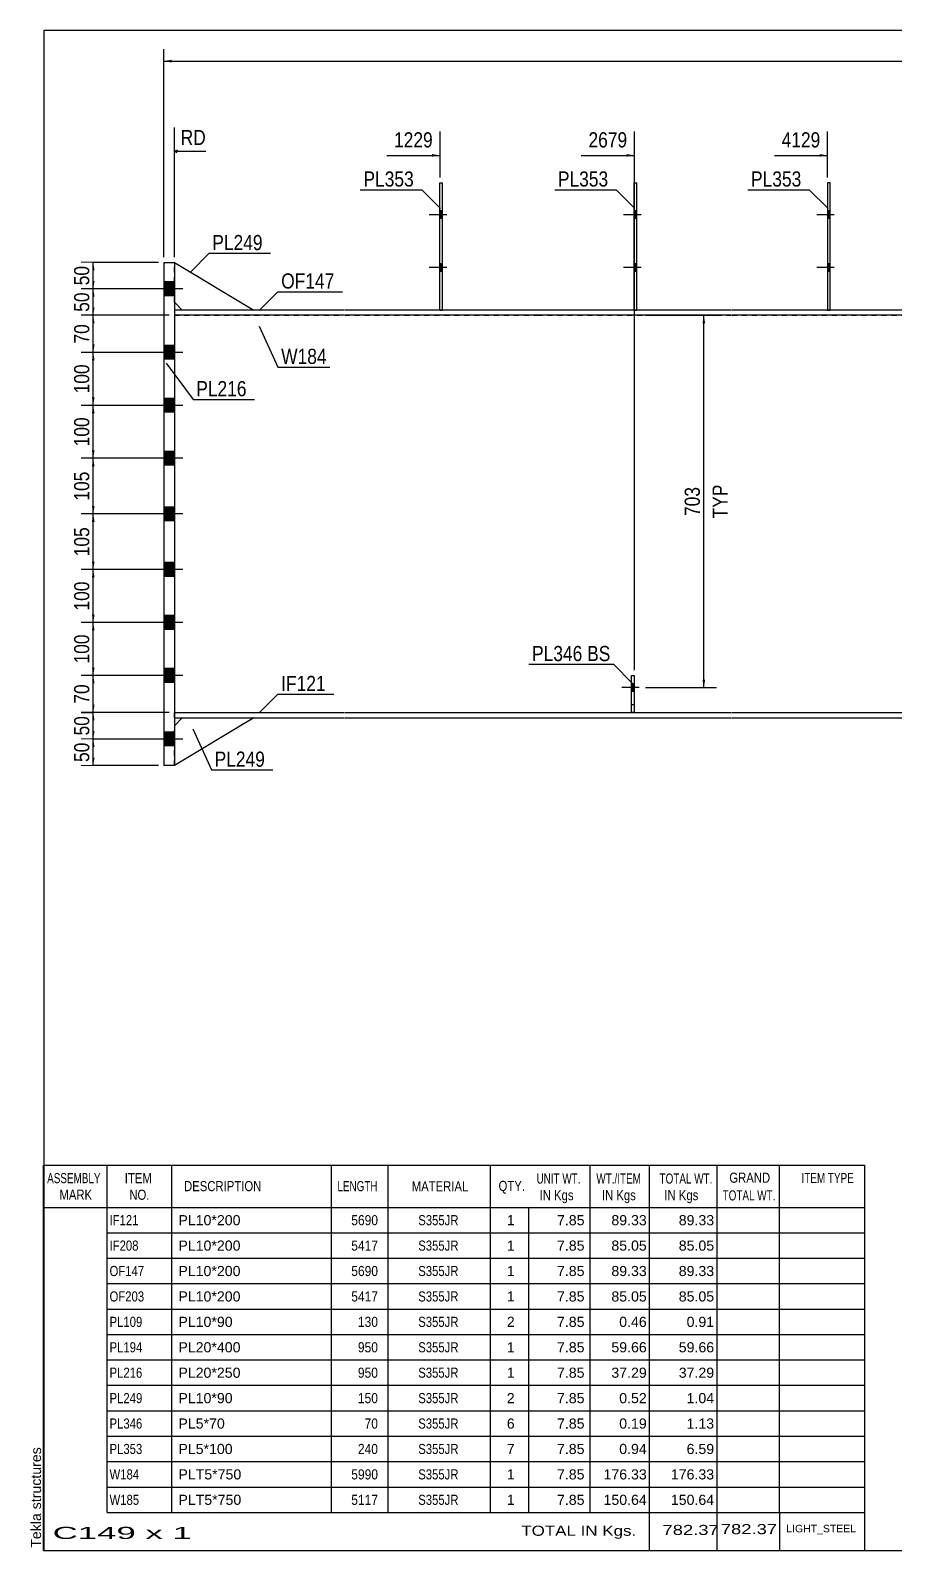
# Model space of a CAD drawing. Header units: millimetres. Extents: x -327 to 86, y -161 to 126.
# Drawn here: x -326.7 to -163.6, y -160.7 to 126.3 of the extents above; entities that cross this region are included whole.
import ezdxf

# ---------------------------------------------------------------- set-up
doc = ezdxf.new("R2010")
doc.units = ezdxf.units.MM
doc.linetypes.add('DXK_LINE_DOT1', pattern=[1.8814, 0.9407, -0.9407])
doc.linetypes.add('DXK_LINE_DOT2', pattern=[3.9198, 1.9599, -1.9599])
doc.styles.add('Arial', font='ARIAL.TTF', dxfattribs={"height": 0.2})
doc.styles.add('Arial Narrow', font='ARIALN.TTF', dxfattribs={"height": 0.2})

# ---------------------------------------------------------------- blocks, each defined once
blk = doc.blocks.new('Unknown-622305330-1210')
at = {"color": 5, "linetype": 'Continuous'}
for p, q in [((85.84, 126.3), (-324.16, 126.3)), ((-324.16, 126.3), (-324.16, -160.7)), ((85.84, -160.7), (85.84, 126.3)), ((-324.16, -160.7), (85.84, -160.7))]:
    blk.add_line(p, q, dxfattribs=at)
at = {"color": 174, "linetype": 'Continuous', "style": 'Arial'}
blk.add_text('Tekla structures', height=1.9102, rotation=90, dxfattribs=at).set_placement((-324.66, -160.2))
blk = doc.blocks.new('Part-622305330-9014 - 1231')
at = {"color": 2, "linetype": 'Continuous'}
for p, q in [((-299.5, 82.5), (-284.5, 73.5)), ((-298, 73.5), (-299.5, 75))]:
    blk.add_line(p, q, dxfattribs=at)
at = {"color": 7, "linetype": 'DXK_LINE_DOT1'}
for p, q in [((-299.5, 75), (-299.5, 82.5)), ((-284.5, 73.5), (-298, 73.5))]:
    blk.add_line(p, q, dxfattribs=at)
blk = doc.blocks.new('Part-622305330-8976 - 1231')
at = {"color": 2, "linetype": 'Continuous'}
for p, q in [((-299.5, -2.5), (-267.5, -2.5)), ((-267.4, -2.5), (-231.05, -2.5)), ((-230.95, -2.5), (-194.35, -2.5)), ((-194.25, -2.5), (-157.9, -2.5)), ((-157.8, -2.5), (-128.41, -2.5)), ((-128.41, -3.5), (-128.41, -2.5)), ((-299.5, -3.5), (-267.5, -3.5)), ((-267.4, -3.5), (-231.05, -3.5)), ((-230.95, -3.5), (-194.35, -3.5)), ((-194.25, -3.5), (-157.9, -3.5)), ((-157.8, -3.5), (-128.41, -3.5))]:
    blk.add_line(p, q, dxfattribs=at)
at = {"color": 7, "linetype": 'DXK_LINE_DOT1'}
blk.add_line((-299.5, -3.5), (-299.5, -2.5), dxfattribs=at)
blk = doc.blocks.new('Bolt-622305330-9047 - 1231')
at = {"linetype": 'Continuous'}
for points in [[(-175.75, 90.8), (-175.75, 92.2), (-176.25, 92.2), (-176.25, 90.8)], [(-175.75, 90.8), (-175.75, 92.2), (-176.25, 92.2), (-176.25, 90.8)], [(-175.75, 80.8), (-175.75, 82.2), (-176.25, 82.2), (-176.25, 80.8)], [(-175.75, 80.8), (-175.75, 82.2), (-176.25, 82.2), (-176.25, 80.8)]]:
    blk.add_hatch(color=3, dxfattribs=at).paths.add_polyline_path(points)
at = {"color": 3, "linetype": 'Continuous'}
for p, q in [((-175.75, 92.2), (-176.25, 92.2)), ((-175.75, 92.2), (-176.25, 92.2)), ((-174.95, 91.5), (-178.25, 91.5)), ((-174.95, 91.5), (-178.25, 91.5)), ((-175.75, 90.8), (-176.25, 90.8)), ((-175.75, 90.8), (-176.25, 90.8)), ((-174.95, 81.5), (-178.25, 81.5)), ((-174.95, 81.5), (-178.25, 81.5)), ((-175.75, 82.2), (-176.25, 82.2)), ((-175.75, 82.2), (-176.25, 82.2)), ((-175.75, 80.8), (-176.25, 80.8)), ((-175.75, 80.8), (-176.25, 80.8))]:
    blk.add_line(p, q, dxfattribs=at)
blk = doc.blocks.new('Part-622305330-8975 - 1231')
at = {"color": 2, "linetype": 'Continuous'}
for p, q in [((-267.5, 73.5), (-299.5, 73.5)), ((-267.5, 72.5), (-299.5, 72.5)), ((-231.05, 73.5), (-267.4, 73.5)), ((-231.05, 72.5), (-267.4, 72.5)), ((-194.35, 73.5), (-230.95, 73.5)), ((-194.35, 72.5), (-230.95, 72.5)), ((-157.9, 73.5), (-194.25, 73.5)), ((-157.9, 72.5), (-194.25, 72.5)), ((-128.41, 73.5), (-157.8, 73.5)), ((-128.41, 72.5), (-157.8, 72.5)), ((-128.41, 72.5), (-128.41, 73.5))]:
    blk.add_line(p, q, dxfattribs=at)
at = {"color": 7, "linetype": 'DXK_LINE_DOT1'}
blk.add_line((-299.5, 73.5), (-299.5, 72.5), dxfattribs=at)
blk = doc.blocks.new('Part-622305330-8992 - 1231')
at = {"color": 2, "linetype": 'Continuous'}
for p, q in [((-212.7, 73.5), (-212.7, 97.5)), ((-212.7, 97.5), (-212.2, 97.5)), ((-212.2, 73.5), (-212.2, 97.5))]:
    blk.add_line(p, q, dxfattribs=at)
at = {"color": 7, "linetype": 'DXK_LINE_DOT1'}
blk.add_line((-212.7, 73.5), (-212.2, 73.5), dxfattribs=at)
blk = doc.blocks.new('Part-622305330-8993 - 1231')
at = {"color": 7, "linetype": 'DXK_LINE_DOT1'}
for p, q in [((-213.2, -2.5), (-213.2, 4.5)), ((-213.2, 4.5), (-212.7, 4.5)), ((-212.7, 4.5), (-212.7, -2.5)), ((-213.2, -1), (-212.7, -1)), ((-212.7, -2.5), (-213.2, -2.5))]:
    blk.add_line(p, q, dxfattribs=at)
blk = doc.blocks.new('Part-622305330-8996 - 1231')
at = {"color": 2, "linetype": 'Continuous'}
for p, q in [((-213.2, -2.5), (-213.2, 4.5)), ((-213.2, 4.5), (-212.7, 4.5)), ((-212.7, 4.5), (-212.7, -2.5))]:
    blk.add_line(p, q, dxfattribs=at)
blk = doc.blocks.new('Part-622305330-9007 - 1231')
at = {"color": 2, "linetype": 'Continuous'}
for p, q in [((-249.4, 73.5), (-249.4, 97.5)), ((-249.4, 97.5), (-248.9, 97.5)), ((-248.9, 73.5), (-248.9, 97.5))]:
    blk.add_line(p, q, dxfattribs=at)
at = {"color": 7, "linetype": 'DXK_LINE_DOT1'}
blk.add_line((-249.4, 73.5), (-248.9, 73.5), dxfattribs=at)
blk = doc.blocks.new('Part-622305330-9008 - 1231')
at = {"color": 2, "linetype": 'Continuous'}
for p, q in [((-175.75, 97.5), (-176.25, 97.5)), ((-176.25, 97.5), (-176.25, 73.5)), ((-175.75, 73.5), (-175.75, 97.5))]:
    blk.add_line(p, q, dxfattribs=at)
at = {"color": 7, "linetype": 'DXK_LINE_DOT1'}
blk.add_line((-176.25, 73.5), (-175.75, 73.5), dxfattribs=at)
blk = doc.blocks.new('Part-622305330-9011 - 1231')
at = {"color": 2, "linetype": 'Continuous'}
for p, q in [((-301.5, 82.5), (-299.5, 82.5)), ((-301.5, 82.5), (-301.5, -12.5)), ((-299.5, 82.5), (-299.5, -12.5)), ((-299.5, -12.5), (-301.5, -12.5))]:
    blk.add_line(p, q, dxfattribs=at)
blk = doc.blocks.new('Part-622305330-9016 - 1231')
at = {"color": 2, "linetype": 'Continuous'}
for p, q in [((-284.5, -3.5), (-299.5, -12.5)), ((-299.5, -5), (-298, -3.5))]:
    blk.add_line(p, q, dxfattribs=at)
at = {"color": 7, "linetype": 'DXK_LINE_DOT1'}
for p, q in [((-299.5, -12.5), (-299.5, -5)), ((-298, -3.5), (-284.5, -3.5))]:
    blk.add_line(p, q, dxfattribs=at)
blk = doc.blocks.new('Part-622305330-9024 - 1231')
at = {"color": 7, "linetype": 'DXK_LINE_DOT1'}
for p, q in [((-299.5, 72.5), (-299.5, -2.5)), ((-299.5, 72.5), (-267.5, 72.5)), ((-267.4, 72.5), (-231.05, 72.5)), ((-230.95, 72.5), (-194.35, 72.5)), ((-194.25, 72.5), (-157.9, 72.5)), ((-157.8, 72.5), (-98.41, 72.5)), ((-299.5, -2.5), (-267.5, -2.5)), ((-267.4, -2.5), (-231.05, -2.5)), ((-230.95, -2.5), (-213.2, -2.5)), ((-212.7, -2.5), (-194.35, -2.5)), ((-194.25, -2.5), (-157.9, -2.5)), ((-157.8, -2.5), (-140.05, -2.5)), ((-139.55, -2.5), (-98.41, -2.5))]:
    blk.add_line(p, q, dxfattribs=at)
at = {"color": 2, "linetype": 'Continuous'}
blk.add_line((-98.41, 72.5), (-98.41, -2.5), dxfattribs=at)
blk = doc.blocks.new('Bolt-622305330-9031 - 1231')
at = {"linetype": 'Continuous'}
for points in [[(-212.2, 90.8), (-212.2, 92.2), (-212.7, 92.2), (-212.7, 90.8)], [(-212.2, 90.8), (-212.2, 92.2), (-212.7, 92.2), (-212.7, 90.8)], [(-212.2, 80.8), (-212.2, 82.2), (-212.7, 82.2), (-212.7, 80.8)], [(-212.2, 80.8), (-212.2, 82.2), (-212.7, 82.2), (-212.7, 80.8)]]:
    blk.add_hatch(color=3, dxfattribs=at).paths.add_polyline_path(points)
at = {"color": 3, "linetype": 'Continuous'}
for p, q in [((-212.2, 92.2), (-212.7, 92.2)), ((-212.2, 92.2), (-212.7, 92.2)), ((-211.4, 91.5), (-214.7, 91.5)), ((-211.4, 91.5), (-214.7, 91.5)), ((-212.2, 90.8), (-212.7, 90.8)), ((-212.2, 90.8), (-212.7, 90.8)), ((-211.4, 81.5), (-214.7, 81.5)), ((-211.4, 81.5), (-214.7, 81.5)), ((-212.2, 82.2), (-212.7, 82.2)), ((-212.2, 82.2), (-212.7, 82.2)), ((-212.2, 80.8), (-212.7, 80.8)), ((-212.2, 80.8), (-212.7, 80.8))]:
    blk.add_line(p, q, dxfattribs=at)
blk = doc.blocks.new('Bolt-622305330-9032 - 1231')
at = {"color": 3, "linetype": 'DXK_LINE_DOT2'}
for p, q in [((-212.7, 2.9), (-213.2, 2.9)), ((-211.75, 2.2), (-215.05, 2.2)), ((-212.7, 1.5), (-213.2, 1.5))]:
    blk.add_line(p, q, dxfattribs=at)
blk = doc.blocks.new('Bolt-622305330-9035 - 1231')
at = {"linetype": 'Continuous'}
blk.add_hatch(color=3, dxfattribs=at).paths.add_polyline_path([(-212.7, 1.5), (-212.7, 2.9), (-213.2, 2.9), (-213.2, 1.5)])
at = {"color": 3, "linetype": 'Continuous'}
for p, q in [((-212.7, 2.9), (-213.2, 2.9)), ((-211.75, 2.2), (-215.05, 2.2)), ((-212.7, 1.5), (-213.2, 1.5))]:
    blk.add_line(p, q, dxfattribs=at)
blk = doc.blocks.new('Bolt-622305330-9046 - 1231')
at = {"linetype": 'Continuous'}
for points in [[(-248.9, 90.8), (-248.9, 92.2), (-249.4, 92.2), (-249.4, 90.8)], [(-248.9, 90.8), (-248.9, 92.2), (-249.4, 92.2), (-249.4, 90.8)], [(-248.9, 80.8), (-248.9, 82.2), (-249.4, 82.2), (-249.4, 80.8)], [(-248.9, 80.8), (-248.9, 82.2), (-249.4, 82.2), (-249.4, 80.8)]]:
    blk.add_hatch(color=3, dxfattribs=at).paths.add_polyline_path(points)
at = {"color": 3, "linetype": 'Continuous'}
for p, q in [((-248.9, 92.2), (-249.4, 92.2)), ((-248.9, 92.2), (-249.4, 92.2)), ((-248.1, 91.5), (-251.4, 91.5)), ((-248.1, 91.5), (-251.4, 91.5)), ((-248.9, 90.8), (-249.4, 90.8)), ((-248.9, 90.8), (-249.4, 90.8)), ((-248.1, 81.5), (-251.4, 81.5)), ((-248.1, 81.5), (-251.4, 81.5)), ((-248.9, 82.2), (-249.4, 82.2)), ((-248.9, 82.2), (-249.4, 82.2)), ((-248.9, 80.8), (-249.4, 80.8)), ((-248.9, 80.8), (-249.4, 80.8))]:
    blk.add_line(p, q, dxfattribs=at)
blk = doc.blocks.new('Bolt-622305330-9050 - 1231')
at = {"linetype": 'Continuous'}
for points in [[(-301.5, 78.8), (-301.5, 76.2), (-299.5, 76.2), (-299.5, 78.8)], [(-301.5, 78.8), (-301.5, 76.2), (-299.5, 76.2), (-299.5, 78.8)], [(-301.5, 66.8), (-301.5, 64.2), (-299.5, 64.2), (-299.5, 66.8)], [(-301.5, 66.8), (-301.5, 64.2), (-299.5, 64.2), (-299.5, 66.8)], [(-301.5, 56.8), (-301.5, 54.2), (-299.5, 54.2), (-299.5, 56.8)], [(-301.5, 56.8), (-301.5, 54.2), (-299.5, 54.2), (-299.5, 56.8)], [(-301.5, 46.8), (-301.5, 44.2), (-299.5, 44.2), (-299.5, 46.8)], [(-301.5, 46.8), (-301.5, 44.2), (-299.5, 44.2), (-299.5, 46.8)], [(-301.5, 36.3), (-301.5, 33.7), (-299.5, 33.7), (-299.5, 36.3)], [(-301.5, 36.3), (-301.5, 33.7), (-299.5, 33.7), (-299.5, 36.3)], [(-301.5, 25.8), (-301.5, 23.2), (-299.5, 23.2), (-299.5, 25.8)], [(-301.5, 25.8), (-301.5, 23.2), (-299.5, 23.2), (-299.5, 25.8)], [(-301.5, 15.8), (-301.5, 13.2), (-299.5, 13.2), (-299.5, 15.8)], [(-301.5, 15.8), (-301.5, 13.2), (-299.5, 13.2), (-299.5, 15.8)], [(-301.5, 5.8), (-301.5, 3.2), (-299.5, 3.2), (-299.5, 5.8)], [(-301.5, 5.8), (-301.5, 3.2), (-299.5, 3.2), (-299.5, 5.8)], [(-301.5, -6.2), (-301.5, -8.8), (-299.5, -8.8), (-299.5, -6.2)], [(-301.5, -6.2), (-301.5, -8.8), (-299.5, -8.8), (-299.5, -6.2)]]:
    blk.add_hatch(color=3, dxfattribs=at).paths.add_polyline_path(points)
at = {"color": 3, "linetype": 'Continuous'}
for p, q in [((-297.91, 77.5), (-308.5, 77.5)), ((-297.91, 77.5), (-308.5, 77.5)), ((-299.5, 78.8), (-301.5, 78.8)), ((-299.5, 78.8), (-301.5, 78.8)), ((-299.5, 76.2), (-301.5, 76.2)), ((-299.5, 76.2), (-301.5, 76.2)), ((-299.5, 66.8), (-301.5, 66.8)), ((-299.5, 66.8), (-301.5, 66.8)), ((-297.91, 65.5), (-308.5, 65.5)), ((-297.91, 65.5), (-308.5, 65.5)), ((-299.5, 64.2), (-301.5, 64.2)), ((-299.5, 64.2), (-301.5, 64.2)), ((-297.91, 55.5), (-308.5, 55.5)), ((-297.91, 55.5), (-308.5, 55.5)), ((-299.5, 56.8), (-301.5, 56.8)), ((-299.5, 56.8), (-301.5, 56.8)), ((-299.5, 54.2), (-301.5, 54.2)), ((-299.5, 54.2), (-301.5, 54.2)), ((-299.5, 46.8), (-301.5, 46.8)), ((-299.5, 46.8), (-301.5, 46.8)), ((-297.91, 45.5), (-308.5, 45.5)), ((-297.91, 45.5), (-308.5, 45.5)), ((-299.5, 44.2), (-301.5, 44.2)), ((-299.5, 44.2), (-301.5, 44.2)), ((-297.91, 35), (-308.5, 35)), ((-297.91, 35), (-308.5, 35)), ((-299.5, 36.3), (-301.5, 36.3)), ((-299.5, 36.3), (-301.5, 36.3)), ((-299.5, 33.7), (-301.5, 33.7)), ((-299.5, 33.7), (-301.5, 33.7)), ((-297.91, 24.5), (-308.5, 24.5)), ((-297.91, 24.5), (-308.5, 24.5)), ((-299.5, 25.8), (-301.5, 25.8)), ((-299.5, 25.8), (-301.5, 25.8)), ((-299.5, 23.2), (-301.5, 23.2)), ((-299.5, 23.2), (-301.5, 23.2)), ((-297.91, 14.5), (-308.5, 14.5)), ((-297.91, 14.5), (-308.5, 14.5)), ((-299.5, 15.8), (-301.5, 15.8)), ((-299.5, 15.8), (-301.5, 15.8)), ((-299.5, 13.2), (-301.5, 13.2)), ((-299.5, 13.2), (-301.5, 13.2)), ((-299.5, 5.8), (-301.5, 5.8)), ((-299.5, 5.8), (-301.5, 5.8)), ((-297.91, 4.5), (-308.5, 4.5)), ((-297.91, 4.5), (-308.5, 4.5)), ((-299.5, 3.2), (-301.5, 3.2)), ((-299.5, 3.2), (-301.5, 3.2)), ((-297.91, -7.5), (-308.5, -7.5)), ((-297.91, -7.5), (-308.5, -7.5)), ((-299.5, -6.2), (-301.5, -6.2)), ((-299.5, -6.2), (-301.5, -6.2)), ((-299.5, -8.8), (-301.5, -8.8)), ((-299.5, -8.8), (-301.5, -8.8))]:
    blk.add_line(p, q, dxfattribs=at)
blk = doc.blocks.new('StraightDimension-622305330-6586 - 1231')
at = {"linetype": 'Continuous'}
for points in [[(-315.06, -4), (-314.81, -2.5), (-314.56, -4)], [(-314.56, -6), (-314.81, -7.5), (-315.06, -6)]]:
    blk.add_hatch(color=7, dxfattribs=at).paths.add_polyline_path(points)
at = {"color": 7, "linetype": 'Continuous'}
for p, q in [((-300.5, -2.5), (-317.06, -2.5)), ((-314.81, -7.5), (-314.81, -2.5)), ((-300.5, -7.5), (-317.06, -7.5))]:
    blk.add_line(p, q, dxfattribs=at)
at = {"color": 0}
blk.add_wipeout([(-314.96, -2.57), (-319.16, -2.57), (-319.16, -7.43), (-314.96, -7.43)], dxfattribs=at)
at = {"color": 3, "style": 'Arial Narrow'}
blk.add_text('50', height=2.863, rotation=90.0002, dxfattribs=at).set_placement((-315.56, -6.83))
blk = doc.blocks.new('StraightDimension-622305330-7838 - 1231')
at = {"linetype": 'Continuous'}
blk.add_hatch(color=7, dxfattribs=at).paths.add_polyline_path([(-177.7, 102.95), (-176.2, 102.7), (-177.7, 102.45)])
at = {"color": 7, "linetype": 'Continuous'}
for p, q in [((-176.2, 98.5), (-176.2, 107.2)), ((-186.26, 102.7), (-176.2, 102.7))]:
    blk.add_line(p, q, dxfattribs=at)
at = {"color": 0}
blk.add_wipeout([(-176.97, 103.6), (-176.97, 107.8), (-185.49, 107.8), (-185.49, 103.6)], dxfattribs=at)
at = {"color": 3, "style": 'Arial Narrow'}
blk.add_text('4129', height=2.863, dxfattribs=at).set_placement((-184.89, 104.2))
blk = doc.blocks.new('StraightDimension-622305330-6576 - 1231')
at = {"linetype": 'Continuous'}
for points in [[(-315.06, 81), (-314.81, 82.5), (-314.56, 81)], [(-314.56, 79), (-314.81, 77.5), (-315.06, 79)]]:
    blk.add_hatch(color=7, dxfattribs=at).paths.add_polyline_path(points)
at = {"color": 7, "linetype": 'Continuous'}
for p, q in [((-302.5, 82.5), (-317.06, 82.5)), ((-314.81, 77.5), (-314.81, 82.5)), ((-305.98, 77.5), (-317.06, 77.5))]:
    blk.add_line(p, q, dxfattribs=at)
at = {"color": 0}
blk.add_wipeout([(-314.96, 82.43), (-319.16, 82.43), (-319.16, 77.57), (-314.96, 77.57)], dxfattribs=at)
at = {"color": 3, "style": 'Arial Narrow'}
blk.add_text('50', height=2.863, rotation=90.0002, dxfattribs=at).set_placement((-315.56, 78.17))
blk = doc.blocks.new('StraightDimension-622305330-6577 - 1231')
at = {"linetype": 'Continuous'}
for points in [[(-315.06, 76), (-314.81, 77.5), (-314.56, 76)], [(-314.56, 74), (-314.81, 72.5), (-315.06, 74)]]:
    blk.add_hatch(color=7, dxfattribs=at).paths.add_polyline_path(points)
at = {"color": 7, "linetype": 'Continuous'}
for p, q in [((-305.98, 77.5), (-317.06, 77.5)), ((-314.81, 72.5), (-314.81, 77.5)), ((-300.5, 72.5), (-317.06, 72.5))]:
    blk.add_line(p, q, dxfattribs=at)
at = {"color": 0}
blk.add_wipeout([(-314.96, 77.43), (-319.16, 77.43), (-319.16, 72.57), (-314.96, 72.57)], dxfattribs=at)
at = {"color": 3, "style": 'Arial Narrow'}
blk.add_text('50', height=2.863, rotation=90.0002, dxfattribs=at).set_placement((-315.56, 73.17))
blk = doc.blocks.new('StraightDimension-622305330-6578 - 1231')
at = {"linetype": 'Continuous'}
for points in [[(-315.06, 71), (-314.81, 72.5), (-314.56, 71)], [(-314.56, 67), (-314.81, 65.5), (-315.06, 67)]]:
    blk.add_hatch(color=7, dxfattribs=at).paths.add_polyline_path(points)
at = {"color": 7, "linetype": 'Continuous'}
for p, q in [((-300.5, 72.5), (-317.06, 72.5)), ((-314.81, 65.5), (-314.81, 72.5)), ((-300.5, 65.5), (-317.06, 65.5))]:
    blk.add_line(p, q, dxfattribs=at)
at = {"color": 0}
blk.add_wipeout([(-314.96, 71.43), (-319.16, 71.43), (-319.16, 66.57), (-314.96, 66.57)], dxfattribs=at)
at = {"color": 3, "style": 'Arial Narrow'}
blk.add_text('70', height=2.863, rotation=90.0002, dxfattribs=at).set_placement((-315.56, 67.17))
blk = doc.blocks.new('StraightDimension-622305330-6579 - 1231')
at = {"linetype": 'Continuous'}
for points in [[(-315.06, 64), (-314.81, 65.5), (-314.56, 64)], [(-314.56, 57), (-314.81, 55.5), (-315.06, 57)]]:
    blk.add_hatch(color=7, dxfattribs=at).paths.add_polyline_path(points)
at = {"color": 7, "linetype": 'Continuous'}
for p, q in [((-300.5, 65.5), (-317.06, 65.5)), ((-314.81, 55.5), (-314.81, 65.5)), ((-300.5, 55.5), (-317.06, 55.5))]:
    blk.add_line(p, q, dxfattribs=at)
at = {"color": 0}
blk.add_wipeout([(-314.96, 63.84), (-319.16, 63.84), (-319.16, 57.16), (-314.96, 57.16)], dxfattribs=at)
at = {"color": 3, "style": 'Arial Narrow'}
blk.add_text('100', height=2.863, rotation=90.0002, dxfattribs=at).set_placement((-315.56, 57.76))
blk = doc.blocks.new('StraightDimension-622305330-6580 - 1231')
at = {"linetype": 'Continuous'}
for points in [[(-315.06, 54), (-314.81, 55.5), (-314.56, 54)], [(-314.56, 47), (-314.81, 45.5), (-315.06, 47)]]:
    blk.add_hatch(color=7, dxfattribs=at).paths.add_polyline_path(points)
at = {"color": 7, "linetype": 'Continuous'}
for p, q in [((-300.5, 55.5), (-317.06, 55.5)), ((-314.81, 45.5), (-314.81, 55.5)), ((-300.5, 45.5), (-317.06, 45.5))]:
    blk.add_line(p, q, dxfattribs=at)
at = {"color": 0}
blk.add_wipeout([(-314.96, 53.84), (-319.16, 53.84), (-319.16, 47.16), (-314.96, 47.16)], dxfattribs=at)
at = {"color": 3, "style": 'Arial Narrow'}
blk.add_text('100', height=2.863, rotation=90.0002, dxfattribs=at).set_placement((-315.56, 47.76))
blk = doc.blocks.new('StraightDimension-622305330-6581 - 1231')
at = {"linetype": 'Continuous'}
for points in [[(-315.06, 44), (-314.81, 45.5), (-314.56, 44)], [(-314.56, 36.5), (-314.81, 35), (-315.06, 36.5)]]:
    blk.add_hatch(color=7, dxfattribs=at).paths.add_polyline_path(points)
at = {"color": 7, "linetype": 'Continuous'}
for p, q in [((-300.5, 45.5), (-317.06, 45.5)), ((-314.81, 35), (-314.81, 45.5)), ((-301.5, 35), (-317.06, 35))]:
    blk.add_line(p, q, dxfattribs=at)
at = {"color": 0}
blk.add_wipeout([(-314.96, 43.59), (-319.16, 43.59), (-319.16, 36.91), (-314.96, 36.91)], dxfattribs=at)
at = {"color": 3, "style": 'Arial Narrow'}
blk.add_text('105', height=2.863, rotation=90.0002, dxfattribs=at).set_placement((-315.56, 37.51))
blk = doc.blocks.new('StraightDimension-622305330-6582 - 1231')
at = {"linetype": 'Continuous'}
for points in [[(-315.06, 33.5), (-314.81, 35), (-314.56, 33.5)], [(-314.56, 26), (-314.81, 24.5), (-315.06, 26)]]:
    blk.add_hatch(color=7, dxfattribs=at).paths.add_polyline_path(points)
at = {"color": 7, "linetype": 'Continuous'}
for p, q in [((-301.5, 35), (-317.06, 35)), ((-314.81, 24.5), (-314.81, 35)), ((-300.5, 24.5), (-317.06, 24.5))]:
    blk.add_line(p, q, dxfattribs=at)
at = {"color": 0}
blk.add_wipeout([(-314.96, 33.09), (-319.16, 33.09), (-319.16, 26.41), (-314.96, 26.41)], dxfattribs=at)
at = {"color": 3, "style": 'Arial Narrow'}
blk.add_text('105', height=2.863, rotation=90.0002, dxfattribs=at).set_placement((-315.56, 27.01))
blk = doc.blocks.new('StraightDimension-622305330-6583 - 1231')
at = {"linetype": 'Continuous'}
for points in [[(-315.06, 23), (-314.81, 24.5), (-314.56, 23)], [(-314.56, 16), (-314.81, 14.5), (-315.06, 16)]]:
    blk.add_hatch(color=7, dxfattribs=at).paths.add_polyline_path(points)
at = {"color": 7, "linetype": 'Continuous'}
for p, q in [((-300.5, 24.5), (-317.06, 24.5)), ((-314.81, 14.5), (-314.81, 24.5)), ((-300.5, 14.5), (-317.06, 14.5))]:
    blk.add_line(p, q, dxfattribs=at)
at = {"color": 0}
blk.add_wipeout([(-314.96, 22.84), (-319.16, 22.84), (-319.16, 16.16), (-314.96, 16.16)], dxfattribs=at)
at = {"color": 3, "style": 'Arial Narrow'}
blk.add_text('100', height=2.863, rotation=90.0002, dxfattribs=at).set_placement((-315.56, 16.76))
blk = doc.blocks.new('StraightDimension-622305330-6584 - 1231')
at = {"linetype": 'Continuous'}
for points in [[(-315.06, 13), (-314.81, 14.5), (-314.56, 13)], [(-314.56, 6), (-314.81, 4.5), (-315.06, 6)]]:
    blk.add_hatch(color=7, dxfattribs=at).paths.add_polyline_path(points)
at = {"color": 7, "linetype": 'Continuous'}
for p, q in [((-300.5, 14.5), (-317.06, 14.5)), ((-314.81, 4.5), (-314.81, 14.5)), ((-300.5, 4.5), (-317.06, 4.5))]:
    blk.add_line(p, q, dxfattribs=at)
at = {"color": 0}
blk.add_wipeout([(-314.96, 12.84), (-319.16, 12.84), (-319.16, 6.16), (-314.96, 6.16)], dxfattribs=at)
at = {"color": 3, "style": 'Arial Narrow'}
blk.add_text('100', height=2.863, rotation=90.0002, dxfattribs=at).set_placement((-315.56, 6.76))
blk = doc.blocks.new('StraightDimension-622305330-6585 - 1231')
at = {"linetype": 'Continuous'}
for points in [[(-315.06, 3), (-314.81, 4.5), (-314.56, 3)], [(-314.56, -1), (-314.81, -2.5), (-315.06, -1)]]:
    blk.add_hatch(color=7, dxfattribs=at).paths.add_polyline_path(points)
at = {"color": 7, "linetype": 'Continuous'}
for p, q in [((-300.5, 4.5), (-317.06, 4.5)), ((-314.81, -2.5), (-314.81, 4.5)), ((-300.5, -2.5), (-317.06, -2.5))]:
    blk.add_line(p, q, dxfattribs=at)
at = {"color": 0}
blk.add_wipeout([(-314.96, 3.43), (-319.16, 3.43), (-319.16, -1.43), (-314.96, -1.43)], dxfattribs=at)
at = {"color": 3, "style": 'Arial Narrow'}
blk.add_text('70', height=2.863, rotation=90.0002, dxfattribs=at).set_placement((-315.56, -0.83))
blk = doc.blocks.new('StraightDimension-622305330-6587 - 1231')
at = {"linetype": 'Continuous'}
for points in [[(-315.06, -9), (-314.81, -7.5), (-314.56, -9)], [(-314.56, -11), (-314.81, -12.5), (-315.06, -11)]]:
    blk.add_hatch(color=7, dxfattribs=at).paths.add_polyline_path(points)
at = {"color": 7, "linetype": 'Continuous'}
for p, q in [((-300.5, -7.5), (-317.06, -7.5)), ((-314.81, -12.5), (-314.81, -7.5)), ((-302.5, -12.5), (-317.06, -12.5))]:
    blk.add_line(p, q, dxfattribs=at)
at = {"color": 0}
blk.add_wipeout([(-314.96, -7.57), (-319.16, -7.57), (-319.16, -12.43), (-314.96, -12.43)], dxfattribs=at)
at = {"color": 3, "style": 'Arial Narrow'}
blk.add_text('50', height=2.863, rotation=90.0002, dxfattribs=at).set_placement((-315.56, -11.83))
blk = doc.blocks.new('StraightDimension-622305330-7436 - 1231')
at = {"linetype": 'Continuous'}
for points in [[(-300, 120.25), (-301.5, 120.5), (-300, 120.75)], [(58.79, 120.75), (60.29, 120.5), (58.79, 120.25)]]:
    blk.add_hatch(color=7, dxfattribs=at).paths.add_polyline_path(points)
at = {"color": 7, "linetype": 'Continuous'}
for p, q in [((-301.5, 83.5), (-301.5, 122.75)), ((60.29, 83.5), (60.29, 122.75)), ((-301.5, 120.5), (60.29, 120.5))]:
    blk.add_line(p, q, dxfattribs=at)
at = {"color": 0}
blk.add_wipeout([(-115.44, 120.65), (-115.44, 124.85), (-125.78, 124.85), (-125.78, 120.65)], dxfattribs=at)
at = {"color": 3, "style": 'Arial Narrow'}
blk.add_text('11147', height=2.863, dxfattribs=at).set_placement((-125.18, 121.25))
blk = doc.blocks.new('StraightDimension-622305330-7526 - 1231')
at = {"linetype": 'Continuous'}
for points in [[(-199.82, 71), (-199.57, 72.5), (-199.32, 71)], [(-199.32, 3.7), (-199.57, 2.2), (-199.82, 3.7)]]:
    blk.add_hatch(color=7, dxfattribs=at).paths.add_polyline_path(points)
at = {"color": 7, "linetype": 'Continuous'}
for p, q in [((-210.57, 72.5), (-197.17, 72.5)), ((-199.57, 2.2), (-199.57, 72.5)), ((-210.57, 2.2), (-197.17, 2.2))]:
    blk.add_line(p, q, dxfattribs=at)
at = {"color": 0}
blk.add_wipeout([(-199.72, 40.69), (-203.92, 40.69), (-203.92, 34.01), (-199.72, 34.01)], dxfattribs=at)
at = {"color": 3, "style": 'Arial Narrow'}
blk.add_text('703', height=2.863, rotation=90.0002, dxfattribs=at).set_placement((-200.32, 34.61))
at = {"color": 0, "linetype": 'Continuous'}
blk.add_wipeout([(-194.47, 41.14), (-198.67, 41.14), (-198.67, 33.56), (-194.47, 33.56)], dxfattribs=at)
at = {"color": 3, "linetype": 'Continuous', "style": 'Arial Narrow'}
blk.add_text('TYP', height=2.863, rotation=90.0002, dxfattribs=at).set_placement((-195.07, 34.16))
blk = doc.blocks.new('StraightDimension-622305330-7839 - 1231')
at = {"linetype": 'Continuous'}
blk.add_hatch(color=7, dxfattribs=at).paths.add_polyline_path([(-214.15, 102.95), (-212.65, 102.7), (-214.15, 102.45)])
at = {"color": 7, "linetype": 'Continuous'}
for p, q in [((-212.65, 5.5), (-212.65, 107.2)), ((-222.71, 102.7), (-212.65, 102.7))]:
    blk.add_line(p, q, dxfattribs=at)
at = {"color": 0}
blk.add_wipeout([(-213.42, 103.6), (-213.42, 107.8), (-221.94, 107.8), (-221.94, 103.6)], dxfattribs=at)
at = {"color": 3, "style": 'Arial Narrow'}
blk.add_text('2679', height=2.863, dxfattribs=at).set_placement((-221.34, 104.2))
blk = doc.blocks.new('StraightDimension-622305330-7840 - 1231')
at = {"linetype": 'Continuous'}
blk.add_hatch(color=7, dxfattribs=at).paths.add_polyline_path([(-250.85, 102.95), (-249.35, 102.7), (-250.85, 102.45)])
at = {"color": 7, "linetype": 'Continuous'}
for p, q in [((-249.35, 98.5), (-249.35, 107.2)), ((-259.41, 102.7), (-249.35, 102.7))]:
    blk.add_line(p, q, dxfattribs=at)
at = {"color": 0, "linetype": 'Continuous'}
blk.add_wipeout([(-292.97, 104.05), (-292.97, 108.25), (-298.91, 108.25), (-298.91, 104.05)], dxfattribs=at)
at = {"color": 7, "linetype": 'Continuous'}
for p, q in [((-299.5, 83.5), (-299.5, 107.95)), ((-299, 103.7), (-299.5, 103.45)), ((-299, 103.2), (-299.5, 103.45)), ((-293.57, 103.45), (-299.5, 103.45))]:
    blk.add_line(p, q, dxfattribs=at)
at = {"color": 3, "linetype": 'Continuous', "style": 'Arial Narrow'}
blk.add_text('RD', height=2.863, dxfattribs=at).set_placement((-298.31, 104.65))
at = {"color": 0}
blk.add_wipeout([(-250.12, 103.6), (-250.12, 107.8), (-258.64, 107.8), (-258.64, 103.6)], dxfattribs=at)
at = {"color": 3, "style": 'Arial Narrow'}
blk.add_text('1229', height=2.863, dxfattribs=at).set_placement((-258.04, 104.2))
blk = doc.blocks.new('CBS_BOM-622305330-10187')
at = {"color": 7, "linetype": 'Continuous'}
for p, q in [((-324.19, -95.93), (-324.19, -87.93)), ((-324.19, -87.93), (-169.27, -87.93)), ((-312.19, -95.93), (-312.19, -87.93)), ((-300, -95.93), (-300, -87.93)), ((-269.83, -95.93), (-269.83, -87.93)), ((-259.15, -95.93), (-259.15, -87.93)), ((-239.84, -95.93), (-239.84, -87.93)), ((-221.04, -95.93), (-221.04, -87.93)), ((-209.82, -95.93), (-209.82, -87.93)), ((-197.04, -95.93), (-197.04, -87.93)), ((-185.29, -95.93), (-185.29, -87.93)), ((-169.27, -87.94), (-169.27, -95.92)), ((-324.19, -95.93), (-169.26, -95.93)), ((-324.19, -100.73), (-324.19, -95.93)), ((-312.19, -100.73), (-312.19, -95.93)), ((-300, -100.73), (-300, -95.93)), ((-269.83, -100.73), (-269.83, -95.93)), ((-259.15, -100.73), (-259.15, -95.93)), ((-239.84, -100.73), (-239.84, -95.93)), ((-232.57, -100.73), (-232.57, -95.93)), ((-221.04, -100.73), (-221.04, -95.93)), ((-209.82, -100.73), (-209.82, -95.93)), ((-197.04, -100.73), (-197.04, -95.93)), ((-185.27, -100.73), (-185.27, -95.93)), ((-169.26, -95.94), (-169.26, -100.73)), ((-324.19, -105.53), (-324.19, -100.73)), ((-312.19, -100.73), (-169.27, -100.73)), ((-312.19, -105.53), (-312.19, -100.73)), ((-300, -105.53), (-300, -100.73)), ((-269.83, -105.53), (-269.83, -100.73)), ((-259.15, -105.53), (-259.15, -100.73)), ((-239.84, -105.53), (-239.84, -100.73)), ((-232.57, -105.53), (-232.57, -100.73)), ((-221.04, -105.53), (-221.04, -100.73)), ((-209.82, -105.53), (-209.82, -100.73)), ((-197.04, -105.53), (-197.04, -100.73)), ((-185.27, -105.53), (-185.27, -100.73)), ((-169.26, -100.74), (-169.26, -105.53)), ((-324.19, -110.33), (-324.19, -105.53)), ((-312.19, -105.53), (-169.27, -105.53)), ((-312.19, -110.33), (-312.19, -105.53)), ((-300, -110.33), (-300, -105.53)), ((-269.83, -110.33), (-269.83, -105.53)), ((-259.15, -110.33), (-259.15, -105.53)), ((-239.84, -110.33), (-239.84, -105.53)), ((-232.57, -110.33), (-232.57, -105.53)), ((-221.04, -110.33), (-221.04, -105.53)), ((-209.82, -110.33), (-209.82, -105.53)), ((-197.04, -110.33), (-197.04, -105.53)), ((-185.27, -110.33), (-185.27, -105.53)), ((-169.26, -105.54), (-169.26, -110.33)), ((-324.19, -115.13), (-324.19, -110.33)), ((-312.19, -110.33), (-169.27, -110.33)), ((-312.19, -115.13), (-312.19, -110.33)), ((-300, -115.13), (-300, -110.33)), ((-269.83, -115.13), (-269.83, -110.33)), ((-259.15, -115.13), (-259.15, -110.33)), ((-239.84, -115.13), (-239.84, -110.33)), ((-232.57, -115.13), (-232.57, -110.33)), ((-221.04, -115.13), (-221.04, -110.33)), ((-209.82, -115.13), (-209.82, -110.33)), ((-197.04, -115.13), (-197.04, -110.33)), ((-185.27, -115.13), (-185.27, -110.33)), ((-169.26, -110.34), (-169.26, -115.13)), ((-324.19, -119.93), (-324.19, -115.13)), ((-312.19, -115.13), (-169.27, -115.13)), ((-312.19, -119.93), (-312.19, -115.13)), ((-300, -119.93), (-300, -115.13)), ((-269.83, -119.93), (-269.83, -115.13)), ((-259.15, -119.93), (-259.15, -115.13)), ((-239.84, -119.93), (-239.84, -115.13)), ((-232.57, -119.93), (-232.57, -115.13)), ((-221.04, -119.93), (-221.04, -115.13)), ((-209.82, -119.93), (-209.82, -115.13)), ((-197.04, -119.93), (-197.04, -115.13)), ((-185.27, -119.93), (-185.27, -115.13)), ((-169.26, -115.14), (-169.26, -119.93)), ((-324.19, -124.73), (-324.19, -119.93)), ((-312.19, -119.93), (-169.27, -119.93)), ((-312.19, -124.73), (-312.19, -119.93)), ((-300, -124.73), (-300, -119.93)), ((-269.83, -124.73), (-269.83, -119.93)), ((-259.15, -124.73), (-259.15, -119.93)), ((-239.84, -124.73), (-239.84, -119.93)), ((-232.57, -124.73), (-232.57, -119.93)), ((-221.04, -124.73), (-221.04, -119.93)), ((-209.82, -124.73), (-209.82, -119.93)), ((-197.04, -124.73), (-197.04, -119.93)), ((-185.27, -124.73), (-185.27, -119.93)), ((-169.26, -119.94), (-169.26, -124.73)), ((-324.19, -129.53), (-324.19, -124.73)), ((-312.19, -124.73), (-169.27, -124.73)), ((-312.19, -129.53), (-312.19, -124.73)), ((-300, -129.53), (-300, -124.73)), ((-269.83, -129.53), (-269.83, -124.73)), ((-259.15, -129.53), (-259.15, -124.73)), ((-239.84, -129.53), (-239.84, -124.73)), ((-232.57, -129.53), (-232.57, -124.73)), ((-221.04, -129.53), (-221.04, -124.73)), ((-209.82, -129.53), (-209.82, -124.73)), ((-197.04, -129.53), (-197.04, -124.73)), ((-185.27, -129.53), (-185.27, -124.73)), ((-169.26, -124.74), (-169.26, -129.53)), ((-324.19, -134.33), (-324.19, -129.53)), ((-312.19, -129.53), (-169.27, -129.53)), ((-312.19, -134.33), (-312.19, -129.53)), ((-300, -134.33), (-300, -129.53)), ((-269.83, -134.33), (-269.83, -129.53)), ((-259.15, -134.33), (-259.15, -129.53)), ((-239.84, -134.33), (-239.84, -129.53)), ((-232.57, -134.33), (-232.57, -129.53)), ((-221.04, -134.33), (-221.04, -129.53)), ((-209.82, -134.33), (-209.82, -129.53)), ((-197.04, -134.33), (-197.04, -129.53)), ((-185.27, -134.33), (-185.27, -129.53)), ((-169.26, -129.54), (-169.26, -134.33)), ((-324.19, -139.13), (-324.19, -134.33)), ((-312.19, -134.33), (-169.27, -134.33)), ((-312.19, -139.13), (-312.19, -134.33)), ((-300, -139.13), (-300, -134.33)), ((-269.83, -139.13), (-269.83, -134.33)), ((-259.15, -139.13), (-259.15, -134.33)), ((-239.84, -139.13), (-239.84, -134.33)), ((-232.57, -139.13), (-232.57, -134.33)), ((-221.04, -139.13), (-221.04, -134.33)), ((-209.82, -139.13), (-209.82, -134.33)), ((-197.04, -139.13), (-197.04, -134.33)), ((-185.27, -139.13), (-185.27, -134.33)), ((-169.26, -134.34), (-169.26, -139.13)), ((-324.19, -143.93), (-324.19, -139.13)), ((-312.19, -139.13), (-169.27, -139.13)), ((-312.19, -143.93), (-312.19, -139.13)), ((-300, -143.93), (-300, -139.13)), ((-269.83, -143.93), (-269.83, -139.13)), ((-259.15, -143.93), (-259.15, -139.13)), ((-239.84, -143.93), (-239.84, -139.13)), ((-232.57, -143.93), (-232.57, -139.13)), ((-221.04, -143.93), (-221.04, -139.13)), ((-209.82, -143.93), (-209.82, -139.13)), ((-197.04, -143.93), (-197.04, -139.13)), ((-185.27, -143.93), (-185.27, -139.13)), ((-169.26, -139.14), (-169.26, -143.93)), ((-324.19, -148.73), (-324.19, -143.93)), ((-312.19, -143.93), (-169.27, -143.93)), ((-312.19, -148.73), (-312.19, -143.93)), ((-300, -148.73), (-300, -143.93)), ((-269.83, -148.73), (-269.83, -143.93)), ((-259.15, -148.73), (-259.15, -143.93)), ((-239.84, -148.73), (-239.84, -143.93)), ((-232.57, -148.73), (-232.57, -143.93)), ((-221.04, -148.73), (-221.04, -143.93)), ((-209.82, -148.73), (-209.82, -143.93)), ((-197.04, -148.73), (-197.04, -143.93)), ((-185.27, -148.73), (-185.27, -143.93)), ((-169.26, -143.94), (-169.26, -148.73)), ((-324.19, -153.53), (-324.19, -148.73)), ((-312.19, -148.73), (-169.27, -148.73)), ((-312.19, -153.53), (-312.19, -148.73)), ((-300, -153.53), (-300, -148.73)), ((-269.83, -153.53), (-269.83, -148.73)), ((-259.15, -153.53), (-259.15, -148.73)), ((-239.84, -153.53), (-239.84, -148.73)), ((-232.57, -153.53), (-232.57, -148.73)), ((-221.04, -153.53), (-221.04, -148.73)), ((-209.82, -153.53), (-209.82, -148.73)), ((-197.04, -153.53), (-197.04, -148.73)), ((-185.27, -153.53), (-185.27, -148.73)), ((-169.26, -148.74), (-169.26, -153.53)), ((-324.19, -160.73), (-324.19, -153.55)), ((-312.19, -153.53), (-169.27, -153.53)), ((-209.82, -160.73), (-209.82, -153.55)), ((-197.04, -160.73), (-197.04, -153.55)), ((-185.23, -160.73), (-185.23, -153.55)), ((-169.26, -153.53), (-169.26, -160.73)), ((-324.19, -160.73), (-169.26, -160.73))]:
    blk.add_line(p, q, dxfattribs=at)
at = {"color": 3, "linetype": 'Continuous', "style": 'Arial'}
for s, height, width, p in [('ASSEMBLY', 1.91, 0.7, (-323.51, -91.36)), ('ITEM', 1.91, 0.8, (-308.86, -91.36)), ('DESCRIPTION', 1.9102, 0.8, (-297.67, -92.87)), ('LENGTH', 1.91, 0.7, (-268.73, -92.87)), ('MATERIAL', 1.91, 0.8, (-254.7, -92.91)), ('QTY.', 1.91, 0.8, (-238.31, -92.83)), ('UNIT WT.', 1.91, 0.7, (-231.15, -91.44)), ('WT./ITEM', 1.91, 0.7, (-219.85, -91.44)), ('TOTAL WT.', 1.91, 0.7, (-207.92, -91.44)), ('GRAND', 1.91, 0.8, (-194.76, -91.28)), ('ITEM TYPE', 1.91, 0.7, (-181.13, -91.35)), ('MARK', 1.91, 0.8, (-321.19, -94.5)), ('NO.', 1.91, 0.8, (-308, -94.5)), ('IN Kgs', 1.91, 0.8, (-230.57, -94.57)), ('IN Kgs', 1.91, 0.8, (-218.81, -94.57)), ('IN Kgs', 1.91, 0.8, (-207.02, -94.57)), ('TOTAL WT.', 1.91, 0.7, (-196.02, -94.62))]:
    blk.add_text(s, height=height, dxfattribs=dict(at, width=width)).set_placement(p)
at = {"color": 7, "linetype": 'Continuous', "style": 'Arial'}
for s, width, p in [('IF121', 0.8, (-311.73, -99.3)), ('5690', 0.85, (-266.11, -99.3)), ('S355JR', 0.8, (-253.47, -99.3)), ('IF208', 0.8, (-311.73, -104.1)), ('5417', 0.85, (-266.11, -104.1)), ('S355JR', 0.8, (-253.47, -104.1)), ('OF147', 0.8, (-311.73, -108.9)), ('5690', 0.85, (-266.11, -108.9)), ('S355JR', 0.8, (-253.47, -108.9)), ('OF203', 0.8, (-311.73, -113.7)), ('5417', 0.85, (-266.11, -113.7)), ('S355JR', 0.8, (-253.47, -113.7)), ('PL109', 0.8, (-311.73, -118.5)), ('130', 0.85, (-264.86, -118.5)), ('S355JR', 0.8, (-253.47, -118.5)), ('PL194', 0.8, (-311.73, -123.3)), ('950', 0.85, (-264.86, -123.3)), ('S355JR', 0.8, (-253.47, -123.3)), ('PL216', 0.8, (-311.73, -128.1)), ('950', 0.85, (-264.86, -128.1)), ('S355JR', 0.8, (-253.47, -128.1)), ('PL249', 0.8, (-311.73, -132.9)), ('150', 0.85, (-264.86, -132.9)), ('S355JR', 0.8, (-253.47, -132.9)), ('PL346', 0.8, (-311.73, -137.7)), ('70', 0.85, (-263.6, -137.7)), ('S355JR', 0.8, (-253.47, -137.7)), ('PL353', 0.8, (-311.73, -142.5)), ('240', 0.85, (-264.86, -142.5)), ('S355JR', 0.8, (-253.47, -142.5)), ('W184', 0.8, (-311.73, -147.3)), ('5990', 0.85, (-266.11, -147.3)), ('S355JR', 0.8, (-253.47, -147.3)), ('W185', 0.8, (-311.73, -152.1)), ('5117', 0.85, (-266.11, -152.1)), ('S355JR', 0.8, (-253.47, -152.1))]:
    blk.add_text(s, height=1.91, dxfattribs=dict(at, width=width)).set_placement(p)
for s, p in [('PL10*200', (-298.74, -99.3)), ('1', (-236.75, -99.3)), ('7.85', (-227.28, -99.3)), ('89.33', (-217.02, -99.3)), ('89.33', (-204.3, -99.3)), ('PL10*200', (-298.74, -104.1)), ('1', (-236.75, -104.1)), ('7.85', (-227.28, -104.1)), ('85.05', (-217.02, -104.1)), ('85.05', (-204.3, -104.1)), ('PL10*200', (-298.74, -108.9)), ('1', (-236.75, -108.9)), ('7.85', (-227.28, -108.9)), ('89.33', (-217.02, -108.9)), ('89.33', (-204.3, -108.9)), ('PL10*200', (-298.74, -113.7)), ('1', (-236.75, -113.7)), ('7.85', (-227.28, -113.7)), ('85.05', (-217.02, -113.7)), ('85.05', (-204.3, -113.7)), ('PL10*90', (-298.74, -118.5)), ('2', (-236.75, -118.5)), ('7.85', (-227.28, -118.5)), ('0.46', (-215.54, -118.5)), ('0.91', (-202.82, -118.5)), ('PL20*400', (-298.74, -123.3)), ('1', (-236.75, -123.3)), ('7.85', (-227.28, -123.3)), ('59.66', (-217.02, -123.3)), ('59.66', (-204.3, -123.3)), ('PL20*250', (-298.74, -128.1)), ('1', (-236.75, -128.1)), ('7.85', (-227.28, -128.1)), ('37.29', (-217.02, -128.1)), ('37.29', (-204.3, -128.1)), ('PL10*90', (-298.74, -132.9)), ('2', (-236.75, -132.9)), ('7.85', (-227.28, -132.9)), ('0.52', (-215.54, -132.9)), ('1.04', (-202.82, -132.9)), ('PL5*70', (-298.74, -137.7)), ('6', (-236.75, -137.7)), ('7.85', (-227.28, -137.7)), ('0.19', (-215.54, -137.7)), ('1.13', (-202.82, -137.7)), ('PL5*100', (-298.74, -142.5)), ('7', (-236.75, -142.5)), ('7.85', (-227.28, -142.5)), ('0.94', (-215.54, -142.5)), ('6.59', (-202.82, -142.5)), ('PLT5*750', (-298.74, -147.3)), ('1', (-236.75, -147.3)), ('7.85', (-227.28, -147.3)), ('176.33', (-218.5, -147.3)), ('176.33', (-205.79, -147.3)), ('PLT5*750', (-298.74, -152.1)), ('1', (-236.75, -152.1)), ('7.85', (-227.28, -152.1)), ('150.64', (-218.5, -152.1)), ('150.64', (-205.79, -152.1))]:
    blk.add_text(s, height=1.91, dxfattribs=at).set_placement(p)
at = {"color": 6, "linetype": 'Continuous', "style": 'Arial'}
for s, height, width, p in [('C149 x 1', 2.292, 2.05, (-322.47, -158.54)), ('TOTAL IN Kgs.', 1.9102, 1.2, (-234.03, -157.94)), ('782.37', 1.91, 1.3, (-207.37, -157.79)), ('782.37', 1.91, 1.3, (-196.36, -157.63))]:
    blk.add_text(s, height=height, dxfattribs=dict(at, width=width)).set_placement(p)
blk.add_text('LIGHT_STEEL', height=1.4135, dxfattribs=at).set_placement((-184.01, -157.28))
blk = doc.blocks.new('Mark-622305330-10116 - 1231')
at = {"color": 7, "linetype": 'Continuous'}
blk.add_line((-212.57, 92.67), (-216.11, 96.21), dxfattribs=at)
at = {"color": 0}
blk.add_wipeout([(-217.61, 96.81), (-217.61, 99.81), (-227.11, 99.81), (-227.11, 96.81)], dxfattribs=at)
blk.add_wipeout([(-217.61, 96.81), (-217.61, 99.81), (-227.11, 99.81), (-227.11, 96.81)], dxfattribs=at)
at = {"color": 7, "linetype": 'Continuous'}
blk.add_line((-227.71, 96.21), (-216.11, 96.21), dxfattribs=at)
at = {"color": 3, "style": 'Arial Narrow'}
blk.add_text('PL353', height=2.863, dxfattribs=at).set_placement((-227.11, 96.81))
blk = doc.blocks.new('Mark-622305330-9175 - 1231')
at = {"color": 0}
blk.add_wipeout([(-282.39, -12.73), (-282.39, -9.73), (-291.9, -9.73), (-291.9, -12.73)], dxfattribs=at)
blk.add_wipeout([(-282.39, -12.73), (-282.39, -9.73), (-291.9, -9.73), (-291.9, -12.73)], dxfattribs=at)
at = {"color": 7, "linetype": 'Continuous'}
for p, q in [((-296.03, -5.59), (-292.5, -13.33)), ((-292.5, -13.33), (-280.89, -13.33))]:
    blk.add_line(p, q, dxfattribs=at)
at = {"color": 3, "style": 'Arial Narrow'}
blk.add_text('PL249', height=2.863, dxfattribs=at).set_placement((-291.9, -12.73))
blk = doc.blocks.new('Mark-622305330-9172 - 1231')
at = {"color": 0}
blk.add_wipeout([(-282.83, 84.81), (-282.83, 87.81), (-292.34, 87.81), (-292.34, 84.81)], dxfattribs=at)
blk.add_wipeout([(-282.83, 84.81), (-282.83, 87.81), (-292.34, 87.81), (-292.34, 84.81)], dxfattribs=at)
at = {"color": 7, "linetype": 'Continuous'}
for p, q in [((-296.47, 80.67), (-292.94, 84.21)), ((-292.94, 84.21), (-281.33, 84.21))]:
    blk.add_line(p, q, dxfattribs=at)
at = {"color": 3, "style": 'Arial Narrow'}
blk.add_text('PL249', height=2.863, dxfattribs=at).set_placement((-292.34, 84.81))
blk = doc.blocks.new('Mark-622305330-9178 - 1231')
at = {"color": 0}
blk.add_wipeout([(-270.75, 63.32), (-270.75, 66.32), (-279.34, 66.32), (-279.34, 63.32)], dxfattribs=at)
blk.add_wipeout([(-270.75, 63.32), (-270.75, 66.32), (-279.34, 66.32), (-279.34, 63.32)], dxfattribs=at)
at = {"color": 7, "linetype": 'Continuous'}
for p, q in [((-283.48, 70.45), (-279.94, 62.72)), ((-279.94, 62.72), (-270.15, 62.72))]:
    blk.add_line(p, q, dxfattribs=at)
at = {"color": 3, "style": 'Arial Narrow'}
blk.add_text('W184', height=2.863, dxfattribs=at).set_placement((-279.34, 63.32))
blk = doc.blocks.new('Mark-622305330-9151 - 1231')
at = {"color": 0}
blk.add_wipeout([(-269.29, 77.56), (-269.29, 80.56), (-279.34, 80.56), (-279.34, 77.56)], dxfattribs=at)
blk.add_wipeout([(-269.29, 77.56), (-269.29, 80.56), (-279.34, 80.56), (-279.34, 77.56)], dxfattribs=at)
at = {"color": 7, "linetype": 'Continuous'}
for p, q in [((-283.48, 73.43), (-279.94, 76.96)), ((-279.94, 76.96), (-267.79, 76.96))]:
    blk.add_line(p, q, dxfattribs=at)
at = {"color": 3, "style": 'Arial Narrow'}
blk.add_text('OF147', height=2.863, dxfattribs=at).set_placement((-279.34, 77.56))
blk = doc.blocks.new('Mark-622305330-9154 - 1231')
at = {"color": 0}
blk.add_wipeout([(-270.93, 1.56), (-270.93, 4.56), (-279.34, 4.56), (-279.34, 1.56)], dxfattribs=at)
blk.add_wipeout([(-270.93, 1.56), (-270.93, 4.56), (-279.34, 4.56), (-279.34, 1.56)], dxfattribs=at)
at = {"color": 7, "linetype": 'Continuous'}
for p, q in [((-283.48, -2.57), (-279.94, 0.96)), ((-279.94, 0.96), (-269.43, 0.96))]:
    blk.add_line(p, q, dxfattribs=at)
at = {"color": 3, "style": 'Arial Narrow'}
blk.add_text('IF121', height=2.863, dxfattribs=at).set_placement((-279.34, 1.56))
blk = doc.blocks.new('MarkSet-622305330-10086 - 1231')
at = {"color": 0}
blk.add_wipeout([(-222.49, 7.21), (-222.49, 10.21), (-231.99, 10.21), (-231.99, 7.21)], dxfattribs=at)
blk.add_wipeout([(-222.49, 7.21), (-222.49, 10.21), (-231.99, 10.21), (-231.99, 7.21)], dxfattribs=at)
blk.add_wipeout([(-217.21, 7.21), (-217.21, 10.21), (-221.59, 10.21), (-221.59, 7.21)], dxfattribs=at)
blk.add_wipeout([(-217.21, 7.21), (-217.21, 10.21), (-221.59, 10.21), (-221.59, 7.21)], dxfattribs=at)
at = {"color": 7, "linetype": 'Continuous'}
for p in [(-232.59, 6.61), (-213.07, 3.07)]:
    blk.add_line(p, (-216.61, 6.61), dxfattribs=at)
at = {"color": 3, "style": 'Arial Narrow'}
for s, p in [('PL346', (-231.99, 7.21)), ('BS', (-221.59, 7.21))]:
    blk.add_text(s, height=2.863, dxfattribs=at).set_placement(p)
blk = doc.blocks.new('Mark-622305330-10125 - 1231')
at = {"color": 7, "linetype": 'Continuous'}
blk.add_line((-249.27, 92.67), (-252.81, 96.21), dxfattribs=at)
at = {"color": 0}
blk.add_wipeout([(-254.31, 96.81), (-254.31, 99.81), (-263.81, 99.81), (-263.81, 96.81)], dxfattribs=at)
blk.add_wipeout([(-254.31, 96.81), (-254.31, 99.81), (-263.81, 99.81), (-263.81, 96.81)], dxfattribs=at)
at = {"color": 7, "linetype": 'Continuous'}
blk.add_line((-264.41, 96.21), (-252.81, 96.21), dxfattribs=at)
at = {"color": 3, "style": 'Arial Narrow'}
blk.add_text('PL353', height=2.863, dxfattribs=at).set_placement((-263.81, 96.81))
blk = doc.blocks.new('Mark-622305330-10128 - 1231')
at = {"color": 7, "linetype": 'Continuous'}
blk.add_line((-176.12, 92.67), (-179.66, 96.21), dxfattribs=at)
at = {"color": 0}
blk.add_wipeout([(-181.16, 96.81), (-181.16, 99.81), (-190.66, 99.81), (-190.66, 96.81)], dxfattribs=at)
blk.add_wipeout([(-181.16, 96.81), (-181.16, 99.81), (-190.66, 99.81), (-190.66, 96.81)], dxfattribs=at)
at = {"color": 7, "linetype": 'Continuous'}
blk.add_line((-191.26, 96.21), (-179.66, 96.21), dxfattribs=at)
at = {"color": 3, "style": 'Arial Narrow'}
blk.add_text('PL353', height=2.863, dxfattribs=at).set_placement((-190.66, 96.81))
blk = doc.blocks.new('Mark-622305330-10137 - 1231')
at = {"color": 0}
blk.add_wipeout([(-285.87, 57.22), (-285.87, 60.22), (-295.37, 60.22), (-295.37, 57.22)], dxfattribs=at)
blk.add_wipeout([(-285.87, 57.22), (-285.87, 60.22), (-295.37, 60.22), (-295.37, 57.22)], dxfattribs=at)
at = {"color": 7, "linetype": 'Continuous'}
for p, q in [((-301.07, 63.47), (-295.97, 56.62)), ((-295.97, 56.62), (-284.37, 56.62))]:
    blk.add_line(p, q, dxfattribs=at)
at = {"color": 3, "style": 'Arial Narrow'}
blk.add_text('PL216', height=2.863, dxfattribs=at).set_placement((-295.37, 57.22))

msp = doc.modelspace()

# ---------------------------------------------------------------- block references
for name in ['Unknown-622305330-1210', 'Part-622305330-9007 - 1231', 'Part-622305330-8992 - 1231', 'Part-622305330-9008 - 1231', 'Bolt-622305330-9046 - 1231', 'Bolt-622305330-9031 - 1231', 'Bolt-622305330-9047 - 1231', 'Part-622305330-9011 - 1231', 'Part-622305330-9014 - 1231', 'Bolt-622305330-9050 - 1231', 'Part-622305330-8975 - 1231', 'Part-622305330-9024 - 1231', 'Bolt-622305330-9032 - 1231', 'Bolt-622305330-9035 - 1231', 'Part-622305330-8993 - 1231', 'Part-622305330-8996 - 1231', 'Part-622305330-8976 - 1231', 'Part-622305330-9016 - 1231', 'CBS_BOM-622305330-10187']:
    msp.add_blockref(name, (0, 0))

# ---------------------------------------------------------------- next in the draw order: block references
for name in ['StraightDimension-622305330-7838 - 1231', 'StraightDimension-622305330-6576 - 1231', 'StraightDimension-622305330-7526 - 1231', 'Mark-622305330-9178 - 1231', 'Mark-622305330-9154 - 1231', 'StraightDimension-622305330-6586 - 1231', 'Mark-622305330-9175 - 1231']:
    msp.add_blockref(name, (0, 0))

# ---------------------------------------------------------------- next in the draw order: block references
for name in ['StraightDimension-622305330-7436 - 1231', 'StraightDimension-622305330-6577 - 1231', 'StraightDimension-622305330-6587 - 1231']:
    msp.add_blockref(name, (0, 0))

# ---------------------------------------------------------------- next in the draw order: block references
for name in ['StraightDimension-622305330-7840 - 1231', 'StraightDimension-622305330-7839 - 1231', 'Mark-622305330-10128 - 1231', 'StraightDimension-622305330-6578 - 1231']:
    msp.add_blockref(name, (0, 0))

# ---------------------------------------------------------------- next in the draw order: block references
for name in ['Mark-622305330-10125 - 1231', 'Mark-622305330-10116 - 1231', 'Mark-622305330-9172 - 1231', 'StraightDimension-622305330-6579 - 1231', 'MarkSet-622305330-10086 - 1231']:
    msp.add_blockref(name, (0, 0))

# ---------------------------------------------------------------- next in the draw order: block references
for name in ['Mark-622305330-9151 - 1231', 'StraightDimension-622305330-6580 - 1231']:
    msp.add_blockref(name, (0, 0))

# ---------------------------------------------------------------- next in the draw order: block references
for name in ['Mark-622305330-10137 - 1231', 'StraightDimension-622305330-6581 - 1231']:
    msp.add_blockref(name, (0, 0))

# ---------------------------------------------------------------- next in the draw order: block references
msp.add_blockref('StraightDimension-622305330-6582 - 1231', (0, 0))

# ---------------------------------------------------------------- next in the draw order: block references
msp.add_blockref('StraightDimension-622305330-6583 - 1231', (0, 0))

# ---------------------------------------------------------------- next in the draw order: block references
msp.add_blockref('StraightDimension-622305330-6584 - 1231', (0, 0))

# ---------------------------------------------------------------- next in the draw order: block references
msp.add_blockref('StraightDimension-622305330-6585 - 1231', (0, 0))

doc.saveas('drawing.dxf')
